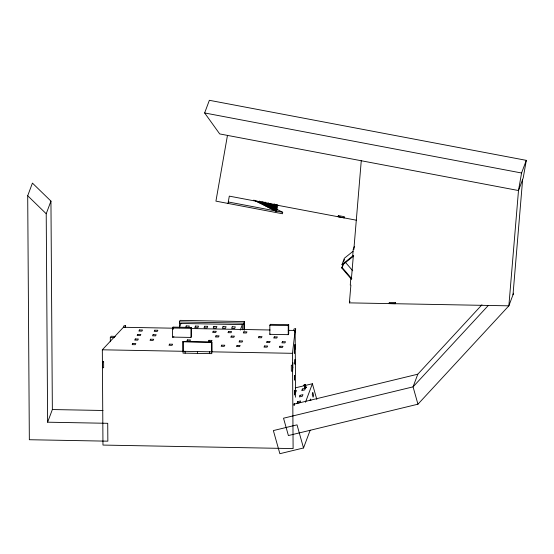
<?xml version="1.0" encoding="UTF-8"?>
<svg xmlns="http://www.w3.org/2000/svg" width="554" height="554" viewBox="0 0 554 554"><rect width="100%" height="100%" fill="white"/><g stroke="black" fill="none" stroke-linecap="round" stroke-linejoin="round"><path stroke-width="0.83" d="M172.564 337.095L172.571 328.01L173.028 327.109L191.435 327.435L191.428 336.52L190.971 337.428L172.564 337.095L173.963 336.777M173.028 329.582L173.028 327.109M190.971 337.428L190.978 328.342L191.435 327.435M269.84 334.332L269.846 325.246L270.304 324.339L288.71 324.672L288.703 333.757L288.246 334.664L269.84 334.332L270.013 333.993M288.246 334.664L288.253 325.579L288.71 324.672M354.415 246.35L353.23 249.515L352.739 255.436L353.75 255.962L342.4 265.047L342.005 264.583L344.346 258.261L353.023 251.308M513.593 293.177L508.863 305.829L349.394 302.872L350.876 285.109L350.267 285.047L350.758 279.126L351.838 278.814L342.192 267.561L343.653 263.607M361.263 160.743L353.847 249.577L353.23 249.515M513.004 294.756L522.63 179.461M294.022 405.493L294.222 403.534L294.236 405.119M125.55 327.213L125.536 325.724L124.006 325.697L123.41 327.276L102.331 349.796L102.968 445.07L293.108 448.595L292.47 353.32L295.15 330.454L288.246 330.329M227.465 135.398L215.928 201.144L282.45 213.747L282.706 212.286L276.571 209.218M228.026 203.436L229.308 196.13L356.298 220.194M259.376 201.06L259.085 202.729L259.32 202.099L258.109 201.871M260.463 201.608L260.172 203.276L260.408 202.646L259.203 202.418M261.557 202.155L261.266 203.824L261.502 203.186L260.29 202.958M261.793 201.518L261.384 203.505L262.589 203.733L262.354 204.371L262.797 201.864M262.915 201.545L262.471 204.052L263.683 204.281L263.974 202.612M264.002 202.092L263.448 204.911L263.683 204.281M265.124 202.12L264.535 205.458L265.068 203.159M266.218 202.667L265.629 206.005L266.155 203.699M267.423 202.896L266.723 206.552L267.25 204.246M268.545 202.916L267.811 207.092L268.046 206.462L266.841 206.233M268.635 203.124L267.928 206.781L269.14 207.009L268.905 207.639L269.632 203.463M269.722 203.664L269.022 207.321L270.227 207.556L269.992 208.186L270.726 204.011M270.961 203.38L270.11 207.868L271.322 208.096L271.086 208.733L271.82 204.558M272.056 203.92L271.204 208.415L272.416 208.643L273.143 204.468M273.17 203.948L272.173 209.273L272.416 208.643M274.292 203.976L273.267 209.821L274.382 204.177M275.386 204.523L274.362 210.368L275.476 204.724M276.661 211.143L277.803 204.98L276.591 204.751L275.449 210.915L276.709 204.433M526.3 160.355L523.225 177.889L518.496 190.534L219.696 133.923L204.634 112.954L209.364 100.302L526.3 160.355L521.57 173L518.496 190.534L508.863 305.829L417.945 404.198L288.399 435.555L283.523 418.208L413.062 386.858L488.309 305.448M295.857 392.045L296.425 390.466L294.943 390.826M309.887 400.625L310.475 399.025L310.884 400.466M343.57 261.883L344.45 259.514M342.005 264.583L353.348 255.498L351.375 279.188L341.721 267.935L343.189 263.981M27.7 195.756L32.43 183.104L50.947 201.102L52.353 409.544L47.623 422.196L107.725 423.311L107.85 441.171L29.341 439.724L27.7 195.756L46.217 213.754L47.623 422.196M46.217 213.754L50.947 201.102M124.948 327.303L125.536 325.724M179.489 327.76L179.448 321.943L180.036 320.364L244.439 321.555L244.494 330.156M179.51 327.414L180.992 323.46M211.801 342.095L211.801 353.653L183.021 353.12L183.021 341.562L211.801 342.095L211.863 351.825M255.809 201.095L257.139 201.005L256.897 201.642M257.991 202.182L258.226 201.552L257.014 201.324M240.256 330.129L242.327 324.596L242.361 329.789M243.892 329.817L243.85 323.134L244.439 321.555M293.558 330.426L294.146 328.841L295.684 328.868L295.102 331.943L295.684 328.868M305.455 402.273L312.387 383.735L305.863 385.314M349.394 302.872L349.983 301.293M303.523 447.971L297.02 424.849L273.364 430.576L279.867 453.698L303.523 447.971L310.157 430.236M481.952 304.79L417.792 374.206L413.062 386.858L417.945 404.198M304.063 385.106L305.365 384.504L306.064 387.71L304.88 388.001L304.063 385.106L305.365 384.504M304.88 388.001L304.181 384.795M110.336 341.742L110.308 337.483L111.146 336.243L115.287 336.403M341.721 267.935L342.192 267.561M295.261 387.883L304.229 385.709M304.998 387.682L306.182 387.398M294.139 404.136L417.792 374.206M179.448 321.943L243.85 323.134M179.454 323.432L243.857 324.623M269.846 325.246L288.253 325.579M172.571 328.01L190.978 328.342M123.41 327.276L173.464 328.203M191.594 328.536L270.123 329.99M182.945 341.763L211.725 342.296M102.331 349.796L292.47 353.32M52.353 409.544L103.009 410.486M110.308 337.483L114.449 337.642M204.634 112.954L521.57 173M263.566 204.599L264.777 204.828M264.653 205.139L265.865 205.368M265.747 205.686L266.959 205.915M272.298 208.962L273.503 209.19M273.385 209.502L274.597 209.737M274.479 210.049L275.684 210.278M275.567 210.596L276.778 210.825L276.543 211.455L253.787 200.084M228.283 201.975L282.706 212.286M345.62 262.506L352.711 270.774M312.387 383.735L316.805 399.427M305.247 384.822L306.064 387.71M295.15 330.454L295.601 397.218M209.668 351.783L209.675 353.611M197.397 351.555L197.411 353.39M185.133 351.333L185.147 353.161M183.021 341.562L183.083 351.291M292.844 367.364L292.588 371.173L291.356 371.173L291.314 365.224L292.547 365.224L292.81 362.607L292.844 367.364M294.437 348.653L294.326 353.23L294.437 348.653M294.963 344.623L294.853 349.2L294.963 344.623M295.067 359.498L294.957 364.075L295.067 359.498M294.617 375.418L294.506 380.002L294.617 375.418M294.721 390.286L294.61 394.864L294.721 390.286M338.362 215.582L338.162 216.752L344.207 217.902L344.408 216.732L338.362 215.582M186.213 325.946L185.645 327.525L188.713 327.58L189.281 326.001L186.213 325.946M195.423 326.091L194.856 327.677L197.923 327.733L198.491 326.147L195.423 326.091M204.627 326.264L204.052 327.843L207.12 327.899L207.695 326.313L204.627 326.264M213.816 326.465L213.242 328.044L216.309 328.1L216.884 326.521L213.816 326.465M223.013 326.631L222.445 328.21L225.513 328.266L226.08 326.687L223.013 326.631M232.216 326.798L231.648 328.383L234.716 328.439L235.284 326.853L232.216 326.798M297.657 401.664L297.082 403.243L300.039 402.523L300.614 400.951L297.657 401.664M299.998 395.348L299.43 396.92L302.387 396.207L302.955 394.628L299.998 395.348M302.346 389.026L301.771 390.605L304.728 389.884L305.302 388.306L302.346 389.026M312.83 392.682L312.248 394.282L313.058 397.17L313.647 395.57L312.83 392.682M139.449 329.949L138.881 331.077L141.949 331.133L142.517 330.004L139.449 329.949M132.745 343.501L132.177 344.636L135.245 344.692L135.813 343.556L132.745 343.501M135.287 338.958L134.719 340.087L137.787 340.142L138.355 339.006L135.287 338.958M137.766 334.415L137.191 335.551L140.259 335.606L140.834 334.471L137.766 334.415M154.788 330.219L154.22 331.354L157.288 331.41L157.855 330.274L154.788 330.219M150.626 339.228L150.058 340.364L153.126 340.419L153.693 339.283L150.626 339.228M153.105 334.692L152.53 335.821L155.598 335.876L156.173 334.748L153.105 334.692M169.559 344.159L168.991 345.294L172.059 345.35L172.626 344.214L169.559 344.159M187.439 339.886L186.871 341.022L189.939 341.077L190.507 339.941L187.439 339.886M213.214 331.264L212.646 332.393L215.714 332.448L216.282 331.32L213.214 331.264M208.934 340.343L208.359 341.479L211.427 341.534L212.002 340.398L208.934 340.343M216.005 335.814L215.43 336.95L218.498 337.005L219.072 335.869L216.005 335.814M221.732 345.17L221.157 346.298L224.225 346.354L224.799 345.225L221.732 345.17M228.553 331.541L227.985 332.67L231.053 332.725L231.62 331.597L228.553 331.541M231.343 336.091L230.769 337.22L233.836 337.275L234.411 336.146L231.343 336.091M243.892 331.811L243.324 332.947L246.392 333.002L246.959 331.867L243.892 331.811M237.07 345.44L236.496 346.575L239.563 346.631L240.138 345.495L237.07 345.44M239.612 340.89L239.037 342.026L242.105 342.081L242.68 340.945L239.612 340.89M258.953 336.583L258.379 337.718L261.446 337.774L262.021 336.638L258.953 336.583M264.57 345.98L264.002 347.109L267.07 347.164L267.637 346.035L264.57 345.98M267.111 341.43L266.543 342.559L269.611 342.614L270.179 341.486L267.111 341.43M274.292 336.86L273.718 337.988L276.785 338.044L277.36 336.915L274.292 336.86M279.909 346.25L279.341 347.386L282.408 347.441L282.976 346.305L279.909 346.25M282.45 341.7L281.882 342.836L284.943 342.891L285.518 341.756L282.45 341.7M395.383 302.532L389.254 302.422L389.261 303.606L395.397 303.724L395.383 302.532M103.626 361.755L102.407 361.707L102.448 367.669L103.66 367.711L103.626 361.755"/></g></svg>
